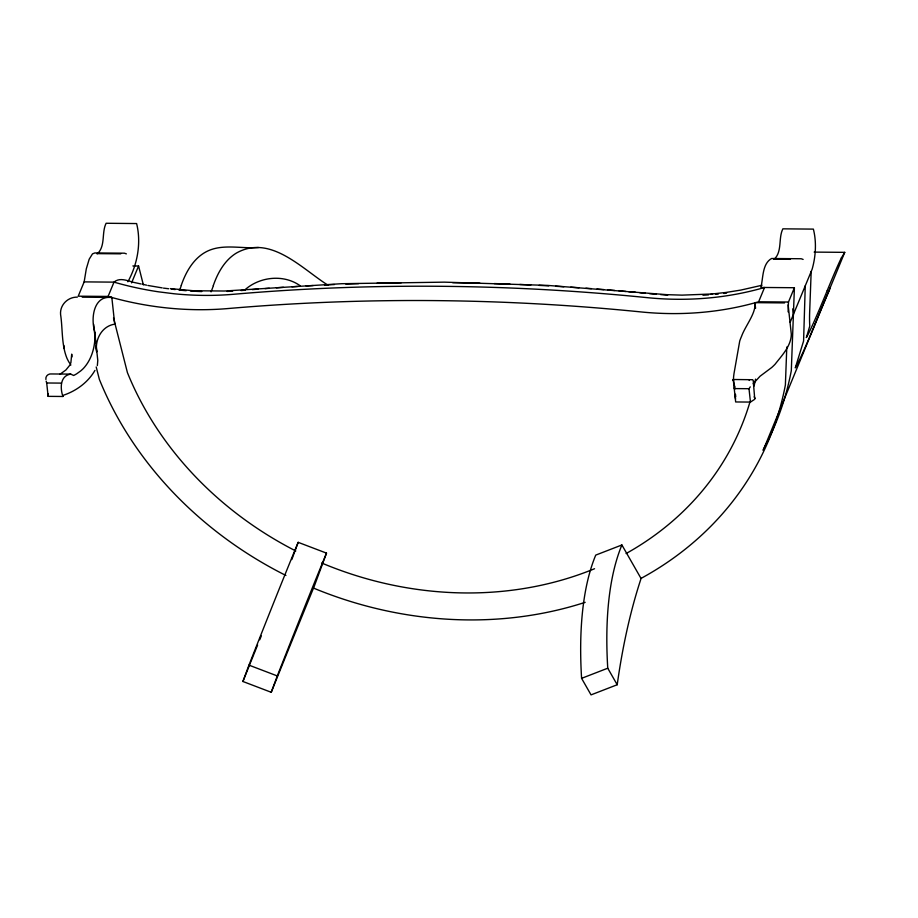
<?xml version="1.0" encoding="UTF-8"?>
<svg xmlns="http://www.w3.org/2000/svg" width="918" height="918" viewBox="0 0 918 918"><rect width="100%" height="100%" fill="white"/><g stroke="black" fill="none" stroke-linecap="round" stroke-linejoin="round"><path stroke-width="1.38" d="M45.9 379.455C45.269 376.059 48.47 373.396 51.718 373.959L70.743 374.108L73.624 375.496A167.96 67.14 -83.1 0 0 76.745 373.764L80.658 370.952A165.16 59.177 -84.7 0 0 83.389 368.462C91.467 359.81 94.967 347.44 94.99 335.781A61.013 49.675 -17.7 0 0 94.611 331.146C90.733 318.121 93.579 295.114 111.824 297.421L114.727 324.157C101.806 326.051 94.703 339.706 96.688 351.858M764.224 447.743L844.744 252.347L814.151 252.106M786.795 347.004L785.383 384.963A363.838 312.843 22.5 0 1 641.051 578.397M788.114 311.868L788.482 302.022L794.403 287.724L760.907 287.449C763.237 278.097 762.147 263.707 771.602 258.497L801.196 258.75L803.124 259.438M794.403 287.724L791.305 370.654A363.838 312.843 22.5 0 1 762.892 450.199M805.258 285.819L803.583 341.037L795.286 367.889L796.445 365.869M811.179 271.521L809.779 309.068A50.651 7.86 -82.8 0 0 809.653 323.675L809.779 326.051L806.383 337.503M829.941 287.575L829.436 290.18A227.09 5.462 -69.8 0 0 820.417 311.007L815.322 323.365M788.482 302.022L758.635 301.781A298.178 256.386 22.5 0 1 641.039 311.936A2050.858 1763.432 22.5 0 0 228.089 308.54A298.178 256.386 22.5 0 1 108.083 296.434L78.225 296.193L84.158 281.883L86.303 268.859L89.172 259.232L92.5 253.873L94.841 252.943L124.435 253.184L126.363 253.873M48.08 393.742L48.138 396.358L62.929 396.473C59.991 388.119 60.06 375.657 70.743 374.108M753.23 380.603L754.757 399.273L750.454 402.073L735.662 401.958L733.264 379.501L734.63 386.444L734.205 388.589L749.008 388.704L750.235 386.868M97.342 365.594L97.79 360.453L94.749 332.305M70.847 363.103L71.707 354.13L72.006 356.907M242.914 681.489L248.95 665.137A383.632 6.495 -69.1 0 1 298.178 542.331L326.51 553.129L314.254 586.269A1114.096 18.853 -69.1 0 0 271.235 692.287L242.914 681.489A1114.096 18.853 -69.1 0 1 250.166 663.473M291.809 559.567L298.178 542.331M271.235 692.287L277.282 675.935A383.632 6.495 -69.1 0 1 326.51 553.129M62.929 396.473L63.445 395.233C76.378 390.884 88.059 382.301 94.956 370.39M108.083 296.434L114.004 282.136C119.661 277.179 127.43 280.713 133.695 282.4M127.866 281.78C137.528 264.361 141.395 242.822 136.61 223.556L106.121 223.269C101.416 232.552 105.696 245.898 97.537 253.609L96.769 253.632L120.728 253.827M131.572 282.893L138.572 265.99L132.88 265.945M758.635 301.781L764.556 287.483A298.178 256.386 22.5 0 1 646.96 297.627A2050.858 1763.432 22.5 0 0 234.01 294.242A298.178 256.386 22.5 0 1 173.972 293.749L158.871 291.867A298.178 256.386 22.5 0 1 114.004 282.136L84.158 281.883M790.18 322.229L812.109 269.284C815.792 256.466 816.664 241.927 813.371 229.11L782.882 228.834C778.177 238.118 782.446 251.463 774.299 259.163L773.53 259.197L790.432 259.335M841.347 257.958L844.744 252.347M70.055 364.894L65.867 370.023L59.957 374.257M753.219 383.747L760.024 376.254L771.659 367.544A61.013 36.525 -73.3 0 0 775.067 364.262C781.895 355.461 791.121 346.075 791.316 334.267L788.137 304.856M244.337 290.352C259.151 276.674 283.536 273.816 300.266 285.831M621.899 544.971L595.736 555.103A383.632 145.549 68.8 0 0 581.587 678.345L591.043 694.88L617.206 684.748A1114.096 422.693 68.8 0 1 641.062 578.501L621.899 544.971A383.632 145.549 68.8 0 0 607.75 668.212L617.206 684.748M581.587 678.345L607.75 668.212M761.986 285.268L740.78 290.088L726.035 292.44L711.106 294.093L712.597 293.955L682.04 295.137L666.617 294.655L547.633 285.406L444.346 282.147L341.576 283.708L224.394 291.017L193.629 290.765L170.45 288.608M77.33 297.134C67.921 296.893 59.773 304.902 60.577 314.426C62.803 329.011 61.334 344.64 67.048 358.502A61.013 13.173 77.2 0 0 68.77 361.818L70.87 365.043M227.148 291.431L232.679 291.086M328.105 285.28C301.701 268.607 270.34 234.09 236.534 252.989A255.479 96.47 69.1 0 0 213.297 285.601M755.571 308.287L754.952 302.653C756.352 313.027 745.152 326.016 741.526 336.413A61.013 49.675 -17.7 0 0 739.724 341.037L733.975 373.741A165.16 11.613 85.9 0 1 733.654 376.265L733.448 379.111A167.96 4.12 84.5 0 1 733.425 380.878L733.264 379.501L752.829 379.719M258.474 247.527C240.734 248.996 220.756 242.937 204.496 252.725A255.479 96.47 69.1 0 0 181.259 285.337M82.23 297.18L111.824 297.421M754.952 302.653L784.546 302.906M46.152 381.131L46.692 382.99L61.483 383.104M656.45 294.276L652.239 293.944A2041.747 1755.606 22.5 0 0 649.474 293.657M660.662 294.598L667.684 295.148M163.473 288.114L168.683 288.757M171.276 289.078L175.177 289.56M147.913 285.464L162.176 287.885M134.074 282.457L141.188 283.995M142.531 284.293L146.57 285.165M248.95 665.137L277.282 675.935M754.148 396.84L755.158 398.446M138.572 265.99L143.346 284.809M113.511 317.846L127.407 372.582A333.257 286.554 22.5 0 0 295.791 550.972M96.195 366.948L99.339 379.318A363.838 312.843 22.5 0 0 285.923 575.471M735.593 399.112L734.997 395.302M749.191 379.868L749.272 380.454M792.796 308.804L793.404 314.426M749.008 388.704L750.454 402.073M734.63 386.444L734.905 389.037M735.467 394.224L735.754 396.817M93.636 324.318L95.713 343.435M96 346.166L96.597 351.628M46.692 382.99L48.138 396.358M64.088 348.45L63.893 345.489M240.975 290.558A2041.747 1755.606 22.5 0 1 245.221 290.203M252.289 289.618A2041.747 1755.606 22.5 0 1 257.958 289.159M265.05 288.619A2041.747 1755.606 22.5 0 1 269.295 288.298M276.387 287.793A2041.747 1755.606 22.5 0 1 283.444 287.323M291.935 286.772A2041.747 1755.606 22.5 0 1 297.593 286.427M306.084 285.934A2041.747 1755.606 22.5 0 1 313.164 285.555M324.502 284.982A2041.747 1755.606 22.5 0 1 334.439 284.546M345.799 284.087A2041.747 1755.606 22.5 0 1 358.582 283.651M377.08 283.146A2041.747 1755.606 22.5 0 1 401.304 282.721M452.712 282.71A2041.747 1755.606 22.5 0 1 479.896 283.192M494.217 283.57A2041.747 1755.606 22.5 0 1 509.983 284.11M519.783 284.488A2041.747 1755.606 22.5 0 1 530.799 284.982M539.061 285.383A2041.747 1755.606 22.5 0 1 548.7 285.888M555.585 286.278A2041.747 1755.606 22.5 0 1 563.847 286.76M570.744 287.196A2041.747 1755.606 22.5 0 1 579.006 287.747M585.902 288.229A2041.747 1755.606 22.5 0 1 591.41 288.631M596.93 289.044A2041.747 1755.606 22.5 0 1 603.815 289.572M607.957 289.904A2041.747 1755.606 22.5 0 1 614.842 290.478M618.984 290.834A2041.747 1755.606 22.5 0 1 625.915 291.442M628.692 291.683A2041.747 1755.606 22.5 0 1 635.612 292.326M639.777 292.716A2041.747 1755.606 22.5 0 1 645.32 293.255M201.776 291.568A308.196 265.004 22.5 0 1 190.439 290.995M186.182 290.685A308.196 265.004 22.5 0 1 179.079 290.042M726.597 293.117A308.196 265.004 22.5 0 1 723.832 293.45M718.301 294.058A308.196 265.004 22.5 0 1 715.524 294.322M708.558 294.873A308.196 265.004 22.5 0 1 702.958 295.217M250.637 662.291A1114.096 18.853 -69.1 0 1 253.953 654.086M254.424 652.916A1114.096 18.853 -69.1 0 1 257.614 644.998M259.725 639.789A1114.096 18.853 -69.1 0 1 261.297 635.91M585.168 602.334A363.838 312.843 22.5 0 1 312.969 587.864M749.799 402.509A333.257 286.554 22.5 0 1 626.087 553.543M594.554 568.724A333.257 286.554 22.5 0 1 321.61 562.975M755.525 379.123A333.257 286.554 22.5 0 1 754.091 386.03M827.187 290.65A255.479 6.139 -69.8 0 1 841.336 257.981M827.152 290.754A327.083 7.872 -69.8 0 1 806.406 337.422M815.31 323.423A355.036 8.537 -69.8 0 1 796.468 365.823M213.355 285.705A327.083 123.505 69.1 0 1 211.06 291.844M181.328 285.441A327.083 123.505 69.1 0 1 179.503 290.386"/></g></svg>
